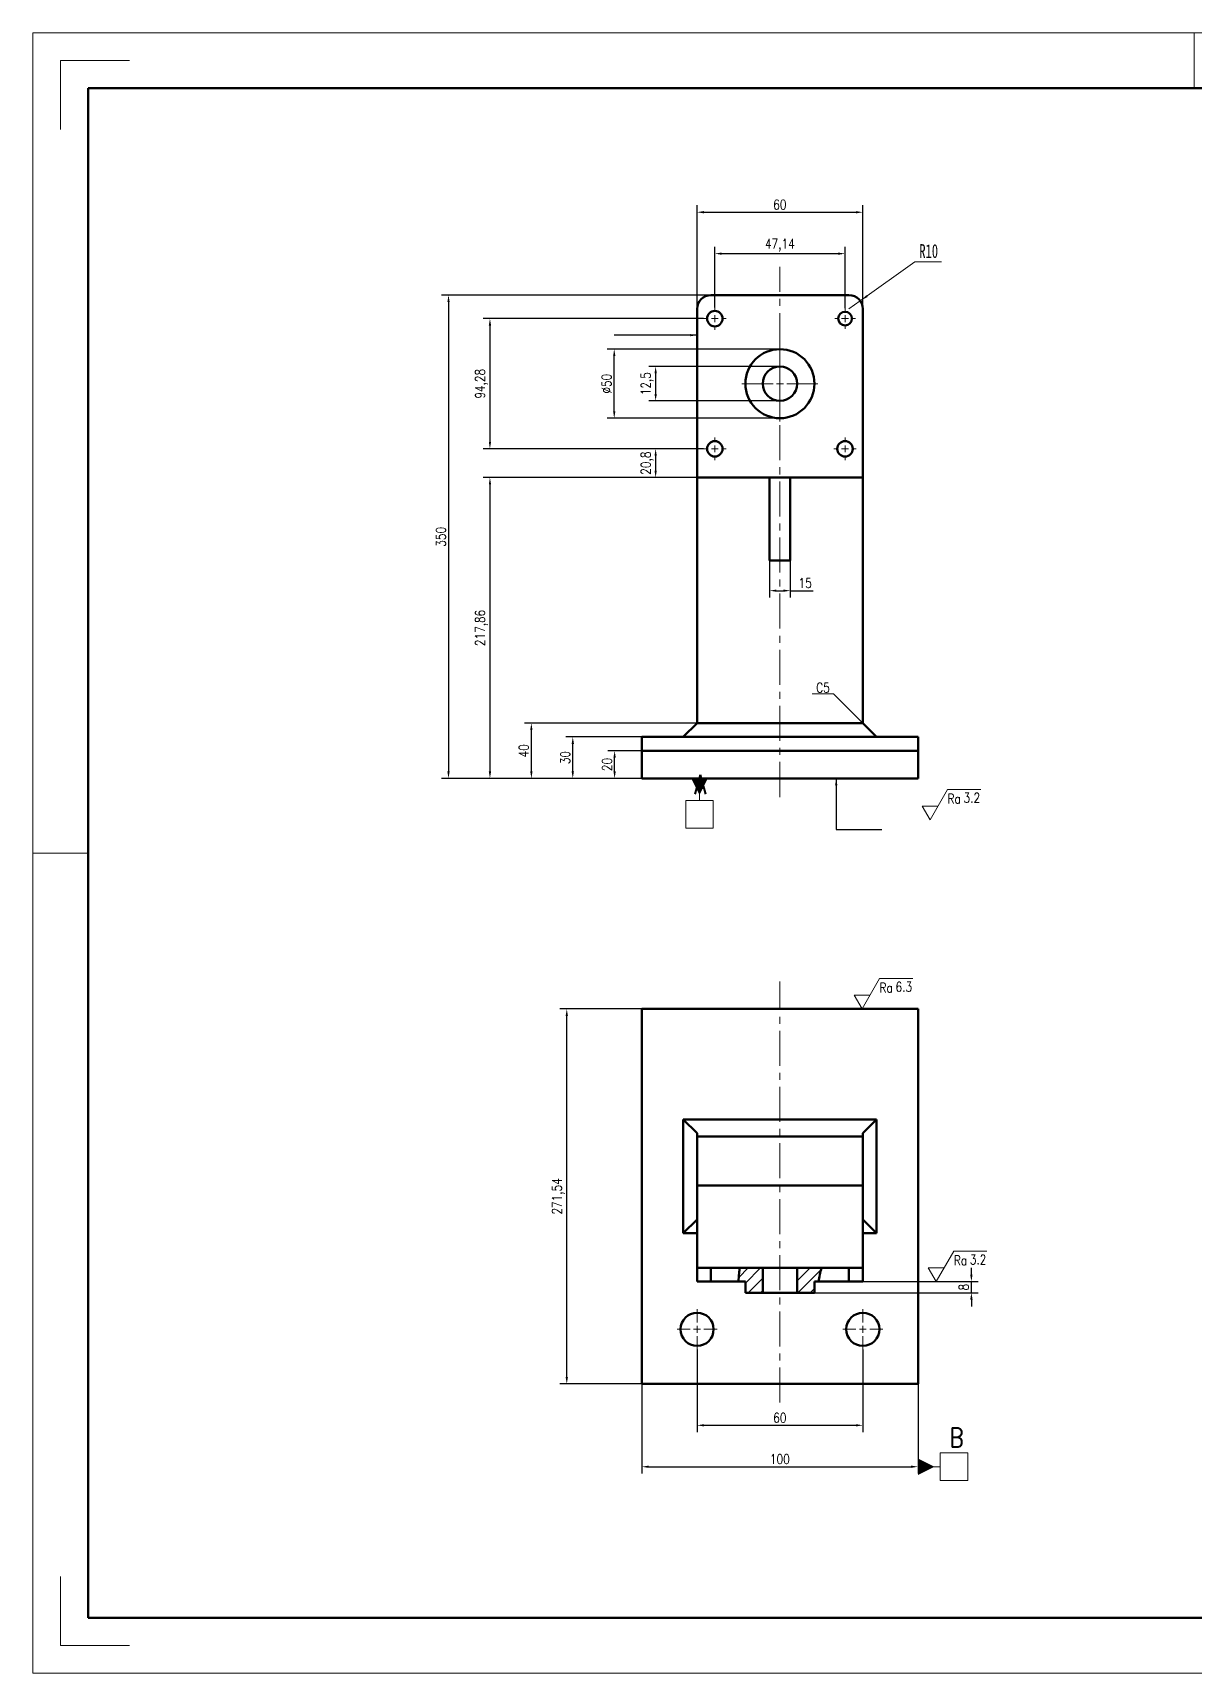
# Model space of a CAD drawing. Header units: millimetres. Extents: x 0 to 841, y 0 to 594.
# Drawn here: x 0 to 421, y 0 to 594 of the extents above; entities that cross this region are included whole.
import ezdxf

# ---------------------------------------------------------------- set-up
doc = ezdxf.new("R2010")
doc.units = ezdxf.units.MM
doc.header["$PDSIZE"] = -1
doc.linetypes.add('CENTERX2', pattern=[20.32, 12.7, -2.54, 2.54, -2.54])
doc.layers.get('0').update_dxf_attribs({"lineweight": 0})
doc.layers.get('Defpoints').update_dxf_attribs({"lineweight": 0})
for name, color, linetype, lineweight in [('中心线', 1, 'CENTERX2', 0), ('剖面线', 4, 'Continuous', 0), ('尺寸线', 3, 'Continuous', 0), ('符号', 6, 'Continuous', 0), ('粗实线', 255, 'Continuous', 50)]:
    doc.layers.add(name, color=color, linetype=linetype, lineweight=lineweight)
doc.styles.add('SLDTEXTSTYLE5', font='TXT', dxfattribs={"width": 0.44421})
doc.styles.add('SLDTEXTSTYLE6', font='TXT', dxfattribs={"width": 0.663})
doc.styles.get("Standard").update_dxf_attribs({"font": 'txt.shx', "width": 0.8})
doc.dimstyles.new('ISO-25', dxfattribs={"dimtxt": 3.5, "dimasz": 2.5, "dimexe": 2.5, "dimexo": 0, "dimgap": 1, "dimtad": 1, "dimtxsty": 'Standard', "dimcen": 2.5, "dimclrd": 3, "dimclre": 3, "dimclrt": 256, "dimadec": 0, "dimazin": 0, "dimtfac": 1, "dimtmove": 0, "dimatfit": 3, "dimfxl": 0, "dimarcsym": 0})
doc.dimstyles.new('SLDDIMSTYLE3', dxfattribs={"dimtxt": 5, "dimasz": 3, "dimexe": 0, "dimexo": 0.0625, "dimgap": 1.25, "dimtad": 0, "dimtih": 1, "dimtoh": 1, "dimlfac": 2, "dimrnd": 1e-09, "dimzin": 12, "dimdsep": 46, "dimtxsty": 'SLDTEXTSTYLE5', "dimsah": 1, "dimcen": 0, "dimadec": 0, "dimazin": 3, "dimtfac": 1, "dimtdec": 3, "dimtofl": 0, "dimtmove": 0, "dimatfit": 3, "dimfxl": 0, "dimfrac": 2, "dimtolj": 1, "dimtzin": 12, "dimarcsym": 0})
doc.dimstyles.new('副本 ISO-25', dxfattribs={"dimtxt": 3.5, "dimasz": 2.5, "dimexe": 2.5, "dimexo": 0, "dimgap": 1, "dimtad": 1, "dimlfac": 2, "dimtxsty": 'Standard', "dimcen": 2.5, "dimclrd": 3, "dimclre": 3, "dimclrt": 256, "dimadec": 0, "dimazin": 0, "dimtfac": 1, "dimtmove": 0, "dimatfit": 3, "dimfxl": 0, "dimarcsym": 0})

# ---------------------------------------------------------------- blocks, each defined once
blk = doc.blocks.new('_D_11')
at = {"layer": '尺寸线'}
for p, q in [((299.6, 496.93), (319.42, 511.04)), ((319.42, 511.04), (329.04, 511.04)), ((295.52, 494.03), (299.6, 496.93))]:
    blk.add_line(p, q, dxfattribs=at)
blk.add_solid([(299.6, 496.93), (302.27, 498.34), (301.81, 498.99)], dxfattribs=at)
at = {"layer": '尺寸线', "insert": (321, 517.48), "char_height": 5, "attachment_point": 1, "style": 'SLDTEXTSTYLE6'}
blk.add_mtext('R10', dxfattribs=at)
blk = doc.blocks.new('SW_CENTERMARKSYMBOL_0')
at = {"layer": '中心线', "color": 0}
for p, q in [((-2.5, 0), (-3.75, 0)), ((0, 0), (-1.25, 0)), ((0, 2.5), (0, 3.75)), ((0, 0), (0, 1.25)), ((0, 0), (0, -1.25)), ((0, 0), (1.25, 0)), ((2.5, 0), (3.75, 0)), ((0, -2.5), (0, -3.75))]:
    blk.add_line(p, q, dxfattribs=at)
blk = doc.blocks.new('SW_CENTERMARKSYMBOL_1')
at = {"layer": '中心线', "color": 0}
for p, q in [((-2.5, 0), (-4.05, 0)), ((0, 0), (-1.25, 0)), ((0, 2.5), (0, 4.05)), ((0, 0), (0, 1.25)), ((0, 0), (0, -1.25)), ((0, 0), (1.25, 0)), ((2.5, 0), (4.05, 0)), ((0, -2.5), (0, -4.05))]:
    blk.add_line(p, q, dxfattribs=at)
blk = doc.blocks.new('SW_CENTERMARKSYMBOL_2')
at = {"layer": '中心线', "color": 0}
for p, q in [((-2.5, 0), (-4.05, 0)), ((0, 0), (-1.25, 0)), ((0, 2.5), (0, 4.05)), ((0, 0), (0, 1.25)), ((0, 0), (0, -1.25)), ((0, 0), (1.25, 0)), ((2.5, 0), (4.05, 0)), ((0, -2.5), (0, -4.05))]:
    blk.add_line(p, q, dxfattribs=at)
blk = doc.blocks.new('SW_CENTERMARKSYMBOL_3')
at = {"layer": '中心线', "color": 0}
for p, q in [((-2.5, 0), (-4.05, 0)), ((0, 0), (-1.25, 0)), ((0, 2.5), (0, 4.05)), ((0, 0), (0, 1.25)), ((0, 0), (0, -1.25)), ((0, 0), (1.25, 0)), ((2.5, 0), (4.05, 0)), ((0, -2.5), (0, -4.05))]:
    blk.add_line(p, q, dxfattribs=at)
blk = doc.blocks.new('SW_CENTERMARKSYMBOL_4')
at = {"layer": '中心线', "color": 0}
for p, q in [((0, 2.5), (0, 13.75)), ((-2.5, 0), (-13.75, 0)), ((0, 0), (-1.25, 0)), ((0, 0), (0, 1.25)), ((0, 0), (0, -1.25)), ((0, 0), (1.25, 0)), ((2.5, 0), (13.75, 0)), ((0, -2.5), (0, -13.75))]:
    blk.add_line(p, q, dxfattribs=at)
blk = doc.blocks.new('SW_CENTERMARKSYMBOL_5')
at = {"layer": '中心线', "color": 0}
for p, q in [((0, 2.5), (0, 7.25)), ((-2.5, 0), (-7.25, 0)), ((0, 0), (-1.25, 0)), ((0, 0), (0, 1.25)), ((0, 0), (0, -1.25)), ((0, 0), (1.25, 0)), ((2.5, 0), (7.25, 0)), ((0, -2.5), (0, -7.25))]:
    blk.add_line(p, q, dxfattribs=at)
blk = doc.blocks.new('SW_CENTERMARKSYMBOL_6')
at = {"layer": '中心线', "color": 0}
for p, q in [((0, 2.5), (0, 7.25)), ((-2.5, 0), (-7.25, 0)), ((0, 0), (-1.25, 0)), ((0, 0), (0, 1.25)), ((0, 0), (0, -1.25)), ((0, 0), (1.25, 0)), ((2.5, 0), (7.25, 0)), ((0, -2.5), (0, -7.25))]:
    blk.add_line(p, q, dxfattribs=at)
blk = doc.blocks.new('*D55')
at = {"layer": 'Defpoints', "color": 0}
for p in [(245.52, 499.03), (150.52, 324.03), (220.52, 324.03)]:
    blk.add_point(p, dxfattribs=at)
at = {"layer": '尺寸线', "color": 3, "lineweight": -2}
for p, q in [((245.52, 499.03), (148.02, 499.03)), ((150.52, 496.53), (150.52, 326.53)), ((220.52, 324.03), (148.02, 324.03))]:
    blk.add_line(p, q, dxfattribs=at)
at = {"layer": '尺寸线', "color": 3}
for points in [[(150.11, 496.53), (150.94, 496.53), (150.52, 499.03)], [(150.11, 326.53), (150.94, 326.53), (150.52, 324.03)]]:
    blk.add_solid(points, dxfattribs=at)
at = {"layer": '尺寸线', "insert": (147.77, 411.53), "char_height": 3.5, "attachment_point": 5, "rotation": 90}
blk.add_mtext('350', dxfattribs=at)
blk = doc.blocks.new('*D56')
at = {"layer": 'Defpoints', "color": 0}
for p in [(242.9, 490.5), (165.52, 443.36), (242.9, 443.36)]:
    blk.add_point(p, dxfattribs=at)
at = {"layer": '尺寸线', "color": 3, "lineweight": -2}
for p, q in [((242.9, 490.5), (163.02, 490.5)), ((165.52, 488), (165.52, 445.86)), ((242.9, 443.36), (163.02, 443.36))]:
    blk.add_line(p, q, dxfattribs=at)
at = {"layer": '尺寸线', "color": 3}
for points in [[(165.11, 488), (165.94, 488), (165.52, 490.5)], [(165.11, 445.86), (165.94, 445.86), (165.52, 443.36)]]:
    blk.add_solid(points, dxfattribs=at)
at = {"layer": '尺寸线', "insert": (162.48, 466.93), "char_height": 3.5, "attachment_point": 5, "rotation": 90}
blk.add_mtext('94,28', dxfattribs=at)
blk = doc.blocks.new('*D57')
at = {"layer": 'Defpoints', "color": 0}
for p in [(210.52, 479.45), (270.52, 479.45), (270.52, 454.45)]:
    blk.add_point(p, dxfattribs=at)
at = {"layer": '尺寸线', "color": 3, "lineweight": -2}
for p, q in [((270.52, 479.45), (208.02, 479.45)), ((210.52, 456.95), (210.52, 476.95)), ((270.52, 454.45), (208.02, 454.45))]:
    blk.add_line(p, q, dxfattribs=at)
at = {"layer": '尺寸线', "color": 3}
for points in [[(210.11, 476.95), (210.94, 476.95), (210.52, 479.45)], [(210.11, 456.95), (210.94, 456.95), (210.52, 454.45)]]:
    blk.add_solid(points, dxfattribs=at)
at = {"layer": '尺寸线', "insert": (207.77, 466.95), "char_height": 3.5, "attachment_point": 5, "rotation": 90}
blk.add_mtext('%%C50', dxfattribs=at)
blk = doc.blocks.new('*D59')
at = {"layer": 'Defpoints', "color": 0}
for p in [(242.9, 443.36), (225.52, 432.96), (240.52, 432.96)]:
    blk.add_point(p, dxfattribs=at)
at = {"layer": '尺寸线', "color": 3, "lineweight": -2}
for p, q in [((242.9, 443.36), (223.02, 443.36)), ((225.52, 440.86), (225.52, 435.46)), ((240.52, 432.96), (223.02, 432.96))]:
    blk.add_line(p, q, dxfattribs=at)
at = {"layer": '尺寸线', "color": 3}
for points in [[(225.11, 440.86), (225.94, 440.86), (225.52, 443.36)], [(225.11, 435.46), (225.94, 435.46), (225.52, 432.96)]]:
    blk.add_solid(points, dxfattribs=at)
at = {"layer": '尺寸线', "insert": (222.48, 438.16), "char_height": 3.5, "attachment_point": 5, "rotation": 90}
blk.add_mtext('20,8', dxfattribs=at)
blk = doc.blocks.new('*D61')
at = {"layer": 'Defpoints', "color": 0}
for p in [(240.52, 432.96), (165.52, 324.03), (220.52, 324.03)]:
    blk.add_point(p, dxfattribs=at)
at = {"layer": '尺寸线', "color": 3, "lineweight": -2}
for p, q in [((240.52, 432.96), (163.02, 432.96)), ((165.52, 430.46), (165.52, 326.53)), ((220.52, 324.03), (163.02, 324.03))]:
    blk.add_line(p, q, dxfattribs=at)
at = {"layer": '尺寸线', "color": 3}
for points in [[(165.11, 430.46), (165.94, 430.46), (165.52, 432.96)], [(165.11, 326.53), (165.94, 326.53), (165.52, 324.03)]]:
    blk.add_solid(points, dxfattribs=at)
at = {"layer": '尺寸线', "insert": (162.48, 378.49), "char_height": 3.5, "attachment_point": 5, "rotation": 90}
blk.add_mtext('217,86', dxfattribs=at)
blk = doc.blocks.new('*D63')
at = {"layer": 'Defpoints', "color": 0}
for p in [(210.67, 334.03), (220.52, 334.03), (220.52, 324.03)]:
    blk.add_point(p, dxfattribs=at)
at = {"layer": '尺寸线', "color": 3, "lineweight": -2}
for p, q in [((220.52, 334.03), (208.17, 334.03)), ((210.67, 326.53), (210.67, 331.53)), ((220.52, 324.03), (208.17, 324.03))]:
    blk.add_line(p, q, dxfattribs=at)
at = {"layer": '尺寸线', "color": 3}
for points in [[(210.25, 331.53), (211.08, 331.53), (210.67, 334.03)], [(210.25, 326.53), (211.08, 326.53), (210.67, 324.03)]]:
    blk.add_solid(points, dxfattribs=at)
at = {"layer": '尺寸线', "insert": (207.92, 329.03), "char_height": 3.5, "attachment_point": 5, "rotation": 90}
blk.add_mtext('20', dxfattribs=at)
blk = doc.blocks.new('*D64')
at = {"layer": 'Defpoints', "color": 0}
for p in [(195.52, 339.03), (220.52, 339.03), (220.52, 324.03)]:
    blk.add_point(p, dxfattribs=at)
at = {"layer": '尺寸线', "color": 3, "lineweight": -2}
for p, q in [((220.52, 339.03), (193.02, 339.03)), ((195.52, 326.53), (195.52, 336.53)), ((220.52, 324.03), (193.02, 324.03))]:
    blk.add_line(p, q, dxfattribs=at)
at = {"layer": '尺寸线', "color": 3}
for points in [[(195.11, 336.53), (195.94, 336.53), (195.52, 339.03)], [(195.11, 326.53), (195.94, 326.53), (195.52, 324.03)]]:
    blk.add_solid(points, dxfattribs=at)
at = {"layer": '尺寸线', "insert": (192.77, 331.53), "char_height": 3.5, "attachment_point": 5, "rotation": 90}
blk.add_mtext('30', dxfattribs=at)
blk = doc.blocks.new('*D65')
at = {"layer": 'Defpoints', "color": 0}
for p in [(180.52, 344.03), (240.52, 344.03), (220.52, 324.03)]:
    blk.add_point(p, dxfattribs=at)
at = {"layer": '尺寸线', "color": 3, "lineweight": -2}
for p, q in [((240.52, 344.03), (178.02, 344.03)), ((180.52, 326.53), (180.52, 341.53)), ((220.52, 324.03), (178.02, 324.03))]:
    blk.add_line(p, q, dxfattribs=at)
at = {"layer": '尺寸线', "color": 3}
for points in [[(180.11, 341.53), (180.94, 341.53), (180.52, 344.03)], [(180.11, 326.53), (180.94, 326.53), (180.52, 324.03)]]:
    blk.add_solid(points, dxfattribs=at)
at = {"layer": '尺寸线', "insert": (177.77, 334.03), "char_height": 3.5, "attachment_point": 5, "rotation": 90}
blk.add_mtext('40', dxfattribs=at)
blk = doc.blocks.new('*D66')
at = {"layer": 'Defpoints', "color": 0}
for p in [(266.77, 402.96), (274.27, 402.96), (274.27, 391.99)]:
    blk.add_point(p, dxfattribs=at)
at = {"layer": '尺寸线', "color": 3, "lineweight": -2}
for p, q in [((266.77, 402.96), (266.77, 389.49)), ((274.27, 402.96), (274.27, 389.49)), ((269.27, 391.99), (271.77, 391.99)), ((274.27, 391.99), (282.51, 391.99))]:
    blk.add_line(p, q, dxfattribs=at)
at = {"layer": '尺寸线', "color": 3}
for points in [[(269.27, 392.41), (269.27, 391.58), (266.77, 391.99)], [(271.77, 392.41), (271.77, 391.58), (274.27, 391.99)]]:
    blk.add_solid(points, dxfattribs=at)
at = {"layer": '尺寸线', "insert": (279.64, 394.74), "char_height": 3.5, "attachment_point": 5}
blk.add_mtext('15', dxfattribs=at)
blk = doc.blocks.new('*D67')
at = {"layer": 'Defpoints', "color": 0}
for p in [(300.52, 529.03), (240.52, 494.03), (300.52, 494.03)]:
    blk.add_point(p, dxfattribs=at)
at = {"layer": '尺寸线', "color": 3, "lineweight": -2}
for p, q in [((240.52, 494.03), (240.52, 531.53)), ((243.02, 529.03), (298.02, 529.03)), ((300.52, 494.03), (300.52, 531.53))]:
    blk.add_line(p, q, dxfattribs=at)
at = {"layer": '尺寸线', "color": 3}
for points in [[(243.02, 529.45), (243.02, 528.61), (240.52, 529.03)], [(298.02, 529.45), (298.02, 528.61), (300.52, 529.03)]]:
    blk.add_solid(points, dxfattribs=at)
at = {"layer": '尺寸线', "insert": (270.52, 531.78), "char_height": 3.5, "attachment_point": 5}
blk.add_mtext('60', dxfattribs=at)
blk = doc.blocks.new('*D68')
at = {"layer": 'Defpoints', "color": 0}
for p in [(294.09, 514.03), (246.95, 494.55), (294.09, 494.25)]:
    blk.add_point(p, dxfattribs=at)
at = {"layer": '尺寸线', "color": 3, "lineweight": -2}
for p, q in [((246.95, 494.55), (246.95, 516.53)), ((249.45, 514.03), (291.59, 514.03)), ((294.09, 494.25), (294.09, 516.53))]:
    blk.add_line(p, q, dxfattribs=at)
at = {"layer": '尺寸线', "color": 3}
for points in [[(249.45, 514.45), (249.45, 513.61), (246.95, 514.03)], [(291.59, 514.45), (291.59, 513.61), (294.09, 514.03)]]:
    blk.add_solid(points, dxfattribs=at)
at = {"layer": '尺寸线', "insert": (270.52, 517.07), "char_height": 3.5, "attachment_point": 5}
blk.add_mtext('47,14', dxfattribs=at)
blk = doc.blocks.new('*D69')
at = {"layer": 'Defpoints', "color": 0}
for p in [(270.52, 473.2), (225.52, 460.7), (270.52, 460.7)]:
    blk.add_point(p, dxfattribs=at)
at = {"layer": '尺寸线', "color": 3, "lineweight": -2}
for p, q in [((270.52, 473.2), (223.02, 473.2)), ((225.52, 470.7), (225.52, 463.2)), ((270.52, 460.7), (223.02, 460.7))]:
    blk.add_line(p, q, dxfattribs=at)
at = {"layer": '尺寸线', "color": 3}
for points in [[(225.11, 470.7), (225.94, 470.7), (225.52, 473.2)], [(225.11, 463.2), (225.94, 463.2), (225.52, 460.7)]]:
    blk.add_solid(points, dxfattribs=at)
at = {"layer": '尺寸线', "insert": (222.48, 466.95), "char_height": 3.5, "attachment_point": 5, "rotation": 90}
blk.add_mtext('12,5', dxfattribs=at)
blk = doc.blocks.new('新块')
at = {"layer": '尺寸线'}
for p, q in [((2.5, 9), (-2.5, 9)), ((-2.5, 9), (-2.5, 4)), ((2.5, 4), (2.5, 9)), ((-2.5, 4), (2.5, 4)), ((0, 4), (0, 3)), ((0, 3), (0, 0))]:
    blk.add_line(p, q, dxfattribs=at)
blk.add_lwpolyline([(0, 0, 3, 0, 0), (0, 3, 0, 0, 0)], format="xyseb", dxfattribs=at)
blk = doc.blocks.new('*D72')
at = {"layer": 'Defpoints', "color": 0}
for p in [(240.52, 117.27), (300.52, 117.27), (300.52, 89.76)]:
    blk.add_point(p, dxfattribs=at)
at = {"layer": '尺寸线', "color": 3, "lineweight": -2}
for p, q in [((240.52, 117.27), (240.52, 87.26)), ((300.52, 117.27), (300.52, 87.26)), ((243.02, 89.76), (298.02, 89.76))]:
    blk.add_line(p, q, dxfattribs=at)
at = {"layer": '尺寸线', "color": 3}
for points in [[(243.02, 90.18), (243.02, 89.35), (240.52, 89.76)], [(298.02, 90.18), (298.02, 89.35), (300.52, 89.76)]]:
    blk.add_solid(points, dxfattribs=at)
at = {"layer": '尺寸线', "insert": (270.52, 92.51), "char_height": 3.5, "attachment_point": 5}
blk.add_mtext('60', dxfattribs=at)
blk = doc.blocks.new('*D73')
at = {"layer": 'Defpoints', "color": 0}
for p in [(220.52, 104.76), (320.52, 104.76), (320.52, 74.76)]:
    blk.add_point(p, dxfattribs=at)
at = {"layer": '尺寸线', "color": 3, "lineweight": -2}
for p, q in [((220.52, 104.76), (220.52, 72.26)), ((320.52, 104.76), (320.52, 72.26)), ((223.02, 74.76), (318.02, 74.76))]:
    blk.add_line(p, q, dxfattribs=at)
at = {"layer": '尺寸线', "color": 3}
for points in [[(223.02, 75.18), (223.02, 74.35), (220.52, 74.76)], [(318.02, 75.18), (318.02, 74.35), (320.52, 74.76)]]:
    blk.add_solid(points, dxfattribs=at)
at = {"layer": '尺寸线', "insert": (270.52, 77.51), "char_height": 3.5, "attachment_point": 5}
blk.add_mtext('100', dxfattribs=at)
blk = doc.blocks.new('biamancucaodu')
at = {"layer": '符号'}
for p, q in [((0, 0), (6.35, 11)), ((6.35, 11), (18.35, 11)), ((-2.89, 5), (2.89, 5)), ((-2.89, 5), (2.89, 5)), ((-2.89, 5), (0, 0))]:
    blk.add_line(p, q, dxfattribs=at)
at = {"layer": '符号', "insert": (6.35, 9.41), "char_height": 3.5, "attachment_point": 1}
blk.add_mtext_dynamic_manual_height_columns('Ra', width=13.1483, gutter_width=25, heights=[0], dxfattribs=at)
at = {"layer": '符号', "width": 0.8}
blk.add_attdef('RA', (12.13, 6.26), '', height=3.5, dxfattribs=at)
blk = doc.blocks.new('*D97')
at = {"layer": 'Defpoints', "color": 0}
for p in [(283.02, 137.79), (300.52, 141.79), (339.85, 141.79)]:
    blk.add_point(p, dxfattribs=at)
at = {"layer": '尺寸线', "color": 3, "lineweight": -2}
for p, q in [((339.85, 144.29), (339.85, 146.79)), ((283.02, 137.79), (342.35, 137.79)), ((300.52, 141.79), (342.35, 141.79)), ((339.85, 137.79), (339.85, 141.79)), ((339.85, 135.29), (339.85, 132.79))]:
    blk.add_line(p, q, dxfattribs=at)
at = {"layer": '尺寸线', "color": 3}
for points in [[(339.43, 144.29), (340.27, 144.29), (339.85, 141.79)], [(339.43, 135.29), (340.27, 135.29), (339.85, 137.79)]]:
    blk.add_solid(points, dxfattribs=at)
at = {"layer": '尺寸线', "insert": (337.1, 139.79), "char_height": 3.5, "attachment_point": 5, "rotation": 90}
blk.add_mtext('8', dxfattribs=at)
blk = doc.blocks.new('*D98')
at = {"layer": 'Defpoints', "color": 0}
for p in [(193.34, 240.53), (220.52, 240.53), (220.52, 104.76)]:
    blk.add_point(p, dxfattribs=at)
at = {"layer": '尺寸线', "color": 3, "lineweight": -2}
for p, q in [((220.52, 240.53), (190.84, 240.53)), ((193.34, 107.26), (193.34, 238.03)), ((220.52, 104.76), (190.84, 104.76))]:
    blk.add_line(p, q, dxfattribs=at)
at = {"layer": '尺寸线', "color": 3}
for points in [[(192.92, 238.03), (193.76, 238.03), (193.34, 240.53)], [(192.92, 107.26), (193.76, 107.26), (193.34, 104.76)]]:
    blk.add_solid(points, dxfattribs=at)
at = {"layer": '尺寸线', "insert": (190.3, 172.65), "char_height": 3.5, "attachment_point": 5, "rotation": 90}
blk.add_mtext('271,54', dxfattribs=at)

msp = doc.modelspace()

# ---------------------------------------------------------------- hatches: boundary and pattern name
at = {"layer": '剖面线'}
h = msp.add_hatch(dxfattribs=at)
h.set_pattern_fill('ANSI31', color=256, angle=3e-322, style=0)
edge = h.paths.add_edge_path(flags=0)
edge.add_line((258.0228, 141.7899), (258.0228, 137.7899))
edge.add_line((258.0228, 137.7899), (264.2728, 137.7899))
edge.add_line((264.2728, 137.7899), (264.2728, 146.7899))
edge.add_line((264.2728, 146.7899), (256.0096, 146.7899))
edge.add_spline(control_points=[(256.0096, 146.7899), (255.9024, 146.1525), (255.6646, 144.4619), (255.5452, 142.8277), (255.5177, 141.7899)], knot_values=[0.57444417, 0.57444417, 0.57444417, 0.57444417, 0.59238986, 0.62229444, 0.62229444, 0.62229444, 0.62229444], weights=[1, 1, 1, 1, 1], degree=3, periodic=0)
edge.add_line((255.5177, 141.7899), (258.0228, 141.7899))
h = msp.add_hatch(dxfattribs=at)
h.set_pattern_fill('ANSI31', color=256, angle=3e-322, style=0)
edge = h.paths.add_edge_path(flags=0)
edge.add_spline(control_points=[(284.5557, 141.7899), (284.7961, 143.48), (285.171, 145.1581), (285.5317, 146.7899)], knot_values=[0.04089163, 0.04089163, 0.04089163, 0.04089163, 0.08490082, 0.08490082, 0.08490082, 0.08490082], weights=[1, 1, 1, 1], degree=3, periodic=0)
edge.add_line((285.5317, 146.7899), (276.7728, 146.7899))
edge.add_line((276.7728, 146.7899), (276.7728, 137.7899))
edge.add_line((276.7728, 137.7899), (283.0228, 137.7899))
edge.add_line((283.0228, 137.7899), (283.0228, 141.7899))
edge.add_line((283.0228, 141.7899), (284.5557, 141.7899))

# ---------------------------------------------------------------- linework, layer by layer
for p, q in [((0.0102, 594.0014), (0.0102, 0.0014)), ((841.0102, 594.0014), (0.0102, 594.0014)), ((420.5102, 594.0014), (420.5102, 574.0014)), ((10.0102, 584.0014), (35.0102, 584.0014)), ((10.0102, 584.0014), (10.0102, 559.0014)), ((0.0102, 297.0014), (20.0102, 297.0014)), ((10.0102, 10.0014), (10.0102, 35.0014)), ((10.0102, 10.0014), (35.0102, 10.0014)), ((0.0102, 0.0014), (841.0102, 0.0014))]:
    msp.add_line(p, q)
at = {"layer": '中心线'}
for p, q in [((270.5228, 317.2778), (270.5228, 509.3083)), ((270.5228, 97.9998), (270.5228, 250.5032))]:
    msp.add_line(p, q, dxfattribs=at)
at = {"layer": '尺寸线'}
for p, q in [((289.9162, 354.6365), (282.1881, 354.6365)), ((300.5228, 344.0299), (289.9162, 354.6365))]:
    msp.add_line(p, q, dxfattribs=at)
at = {"layer": '粗实线'}
for p, q in [((821.0102, 574.0014), (20.0102, 574.0014)), ((20.0102, 574.0014), (20.0102, 20.0014)), ((245.5228, 499.0299), (295.5228, 499.0299)), ((240.5228, 432.9595), (240.5228, 494.0299)), ((300.5228, 494.0299), (300.5228, 432.9595)), ((240.5228, 432.9595), (266.7728, 432.9595)), ((240.5228, 344.0299), (240.5228, 432.9595)), ((266.7728, 432.9595), (274.2728, 432.9595)), ((266.7728, 432.9595), (266.7728, 402.9595)), ((274.2728, 432.9595), (300.5228, 432.9595)), ((274.2728, 432.9595), (274.2728, 402.9595)), ((300.5228, 344.0299), (300.5228, 432.9595)), ((266.7728, 402.9595), (274.2728, 402.9595)), ((220.5228, 339.0299), (220.5228, 334.0299)), ((220.5228, 339.0299), (320.5228, 339.0299)), ((235.5228, 339.0299), (240.5228, 344.0299)), ((240.5228, 344.0299), (300.5228, 344.0299)), ((300.5228, 344.0299), (305.5228, 339.0299)), ((320.5228, 339.0299), (320.5228, 334.0299)), ((220.5228, 334.0299), (320.5228, 334.0299)), ((220.5228, 324.0299), (220.5228, 334.0299)), ((320.5228, 324.0299), (320.5228, 334.0299)), ((220.5228, 324.0299), (320.5228, 324.0299)), ((220.5228, 240.5332), (220.5228, 104.7649)), ((320.5228, 240.5332), (220.5228, 240.5332)), ((320.5228, 104.7649), (320.5228, 240.5332)), ((235.5228, 200.5332), (240.5228, 195.5332)), ((235.5228, 200.5332), (305.5228, 200.5332)), ((235.5228, 159.2832), (235.5228, 200.5332)), ((300.5228, 195.5332), (305.5228, 200.5332)), ((305.5228, 200.5332), (305.5228, 159.2832)), ((240.5228, 194.3689), (240.5228, 195.5332)), ((300.5228, 194.3689), (240.5228, 194.3689)), ((240.5228, 194.3689), (240.5228, 176.6443)), ((300.5228, 195.5332), (300.5228, 194.3689)), ((300.5228, 194.3689), (300.5228, 176.6443)), ((300.5228, 176.6443), (240.5228, 176.6443)), ((240.5228, 146.7899), (240.5228, 176.6443)), ((300.5228, 146.7899), (300.5228, 176.6443)), ((235.5228, 159.2832), (240.5228, 164.2832)), ((300.5228, 164.2832), (305.5228, 159.2832)), ((240.5228, 159.2832), (235.5228, 159.2832)), ((305.5228, 159.2832), (300.5228, 159.2832)), ((240.5228, 141.7899), (240.5228, 146.7899)), ((240.5228, 146.7899), (245.5228, 146.7899)), ((245.5228, 146.7899), (245.5228, 141.7899)), ((245.5228, 146.7899), (256.0096, 146.7899)), ((256.0096, 146.7899), (264.2728, 146.7899)), ((264.2728, 146.7899), (264.2728, 137.7899)), ((276.7728, 146.7899), (264.2728, 146.7899)), ((276.7728, 137.7899), (276.7728, 146.7899)), ((276.7728, 146.7899), (285.5317, 146.7899)), ((285.5317, 146.7899), (295.5228, 146.7899)), ((295.5228, 141.7899), (295.5228, 146.7899)), ((295.5228, 146.7899), (300.5228, 146.7899)), ((300.5228, 146.7899), (300.5228, 141.7899)), ((245.5228, 141.7899), (240.5228, 141.7899)), ((245.5228, 141.7899), (255.5177, 141.7899)), ((258.0228, 141.7899), (255.5177, 141.7899)), ((258.0228, 141.7899), (258.0228, 137.7899)), ((264.2728, 137.7899), (258.0228, 137.7899)), ((264.2728, 137.7899), (276.7728, 137.7899)), ((283.0228, 137.7899), (276.7728, 137.7899)), ((283.0228, 137.7899), (283.0228, 141.7899)), ((284.5557, 141.7899), (283.0228, 141.7899)), ((284.5557, 141.7899), (295.5228, 141.7899)), ((300.5228, 141.7899), (295.5228, 141.7899)), ((220.5228, 104.7649), (320.5228, 104.7649)), ((20.0102, 20.0014), (821.0102, 20.0014))]:
    msp.add_line(p, q, dxfattribs=at)
for centre, radius in [((246.9528, 490.4999), 2.8), ((294.0928, 490.4999), 2.5), ((270.5228, 466.9464), 12.5), ((270.5228, 466.9464), 6.25), ((246.9528, 443.3599), 2.8), ((294.0928, 443.3599), 2.8), ((240.5228, 124.5241), 6), ((300.5228, 124.5241), 6)]:
    msp.add_circle(centre, radius, dxfattribs=at)
for centre, start, end in [((245.5228, 494.0299), 90, 180), ((295.5228, 494.0299), 0, 90)]:
    msp.add_arc(centre, 5, start, end, dxfattribs=at)
msp.add_open_spline([(256.0096, 146.7899), (255.9024, 146.1525), (255.6646, 144.4619), (255.5452, 142.8277), (255.5177, 141.7899)], degree=3, knots=[0.5744441734, 0.5744441734, 0.5744441734, 0.5744441734, 0.5923898647, 0.6222944364, 0.6222944364, 0.6222944364, 0.6222944364], dxfattribs=at)
msp.add_open_spline([(284.5557, 141.7899), (284.7961, 143.48), (285.171, 145.1581), (285.5317, 146.7899)], degree=3, dxfattribs=at)

# ---------------------------------------------------------------- block references
at = {"layer": '中心线'}
for name, p in [('SW_CENTERMARKSYMBOL_3', (246.9528, 490.4999)), ('SW_CENTERMARKSYMBOL_0', (294.0928, 490.4999)), ('SW_CENTERMARKSYMBOL_4', (270.5228, 466.9464)), ('SW_CENTERMARKSYMBOL_2', (246.9528, 443.3599)), ('SW_CENTERMARKSYMBOL_1', (294.0928, 443.3599)), ('SW_CENTERMARKSYMBOL_6', (240.5228, 124.5241)), ('SW_CENTERMARKSYMBOL_5', (300.5228, 124.5241))]:
    msp.add_blockref(name, p, dxfattribs=at)
at = {"layer": '尺寸线', "xscale": 2, "yscale": 2, "zscale": 2}
for p, rotation in [((241.3956, 324.0299), 180), ((320.5228, 74.7649), 270)]:
    msp.add_blockref('新块', p, dxfattribs=dict(at, rotation=rotation))
at = {"layer": '尺寸线'}
for p, values in [((324.8867, 308.9903), {'RA': '3.2'}), ((300.2548, 240.5332), {'RA': '6.3'}), ((327.1136, 141.7899), {'RA': '3.2'})]:
    msp.add_blockref('biamancucaodu', p, dxfattribs=at).add_auto_attribs(values)

# ---------------------------------------------------------------- texts
at = {"layer": '尺寸线', "char_height": 3.5, "attachment_point": 1}
for s, width, insert in [('C5', 9.932798, (283.6471, 358.6279)), (' {\\H2x; A}', 10, (239.4507, 325.2823)), (' {\\H2x; B}', 10, (331.8827, 88.8069))]:
    msp.add_mtext_dynamic_manual_height_columns(s, width=width, gutter_width=17.5, heights=[0], dxfattribs=dict(at, insert=insert))

# ---------------------------------------------------------------- dimensions: what is measured, and where the dimension line sits
at = {"layer": '尺寸线'}
for base, p1, p2, dimstyle, picture, middle in [((300.5228, 529.0299), (240.5228, 494.0299), (300.5228, 494.0299), 'ISO-25', '*D67', (270.5228, 529.0299)), ((274.2728, 391.9928), (266.7728, 402.9595), (274.2728, 402.9595), '副本 ISO-25', '*D66', (279.6395, 391.9928))]:
    dim = msp.add_linear_dim(base=base, p1=p1, p2=p2, dimstyle=dimstyle, dxfattribs=at)
    dim.commit()
    dim.dimension.update_dxf_attribs({"geometry": picture, "text_midpoint": middle, "dimtype": 160})
for base, p1, p2, picture, middle in [((294.0928, 514.0299), (246.9528, 494.5499), (294.0928, 494.2499), '*D68', (270.5228, 517.0715)), ((300.5228, 89.7649), (240.5228, 117.2741), (300.5228, 117.2741), '*D72', (270.5228, 92.5149)), ((320.5228, 74.7649), (220.5228, 104.7649), (320.5228, 104.7649), '*D73', (270.5228, 77.5149))]:
    dim = msp.add_linear_dim(base=base, p1=p1, p2=p2, dimstyle='ISO-25', dxfattribs=at)
    dim.commit()
    dim.dimension.update_dxf_attribs({"geometry": picture, "text_midpoint": middle})
dim = msp.add_radius_dim(center=(295.5228, 494.0299), mpoint=(299.5963, 496.9293), dimstyle='SLDDIMSTYLE3', dxfattribs=at)
dim.commit()
dim.dimension.update_dxf_attribs({"geometry": '_D_11', "text_midpoint": (325.0213, 515.0299), "dimtype": 164})
for base, p1, p2, picture, middle in [((150.5228, 324.0299), (245.5228, 499.0299), (220.5228, 324.0299), '*D55', (150.5228, 411.5299)), ((165.5228, 324.0299), (240.5228, 432.9595), (220.5228, 324.0299), '*D61', (165.5228, 378.4947)), ((180.5228, 344.0299), (220.5228, 324.0299), (240.5228, 344.0299), '*D65', (180.5228, 334.0299)), ((195.5228, 339.0299), (220.5228, 324.0299), (220.5228, 339.0299), '*D64', (195.5228, 331.5299)), ((210.6681, 334.0299), (220.5228, 324.0299), (220.5228, 334.0299), '*D63', (210.6681, 329.0299))]:
    dim = msp.add_linear_dim(base=base, p1=p1, p2=p2, angle=90, dimstyle='副本 ISO-25', dxfattribs=at)
    dim.commit()
    dim.dimension.update_dxf_attribs({"geometry": picture, "text_midpoint": middle, "dimtype": 160})
for base, p1, p2, dimstyle, picture, middle in [((165.5228, 443.3599), (242.9028, 490.4999), (242.9028, 443.3599), '副本 ISO-25', '*D56', (162.4812, 466.9299)), ((225.5228, 460.6964), (270.5228, 473.1964), (270.5228, 460.6964), 'ISO-25', '*D69', (222.4812, 466.9464)), ((225.5228, 432.9595), (242.9028, 443.3599), (240.5228, 432.9595), '副本 ISO-25', '*D59', (222.4812, 438.1597)), ((193.3405, 240.5332), (220.5228, 104.7649), (220.5228, 240.5332), '副本 ISO-25', '*D98', (190.2988, 172.6491)), ((339.8502, 141.7899), (283.0228, 137.7899), (300.5228, 141.7899), '副本 ISO-25', '*D97', (337.1002, 139.7899))]:
    dim = msp.add_linear_dim(base=base, p1=p1, p2=p2, angle=90, dimstyle=dimstyle, dxfattribs=at)
    dim.commit()
    dim.dimension.update_dxf_attribs({"geometry": picture, "text_midpoint": middle})
dim = msp.add_linear_dim(base=(210.5228, 479.4464), p1=(270.5228, 454.4464), p2=(270.5228, 479.4464), angle=90, text='%%C<>', dimstyle='副本 ISO-25', dxfattribs=at)
dim.commit()
dim.dimension.update_dxf_attribs({"geometry": '*D57', "text_midpoint": (210.5228, 466.9464), "dimtype": 160})

# ---------------------------------------------------------------- leaders
for points, dimstyle in [([(240.5228, 484.5089), (210.5228, 484.5089)], 'ISO-25'), ([(290.8976, 324.0299), (290.8976, 305.4903), (307.3786, 305.4903)], '副本 ISO-25')]:
    msp.add_leader(points, dimstyle=dimstyle, override={"dimgap": 1, "dimtad": 0}, dxfattribs=at)

doc.saveas('drawing.dxf')
